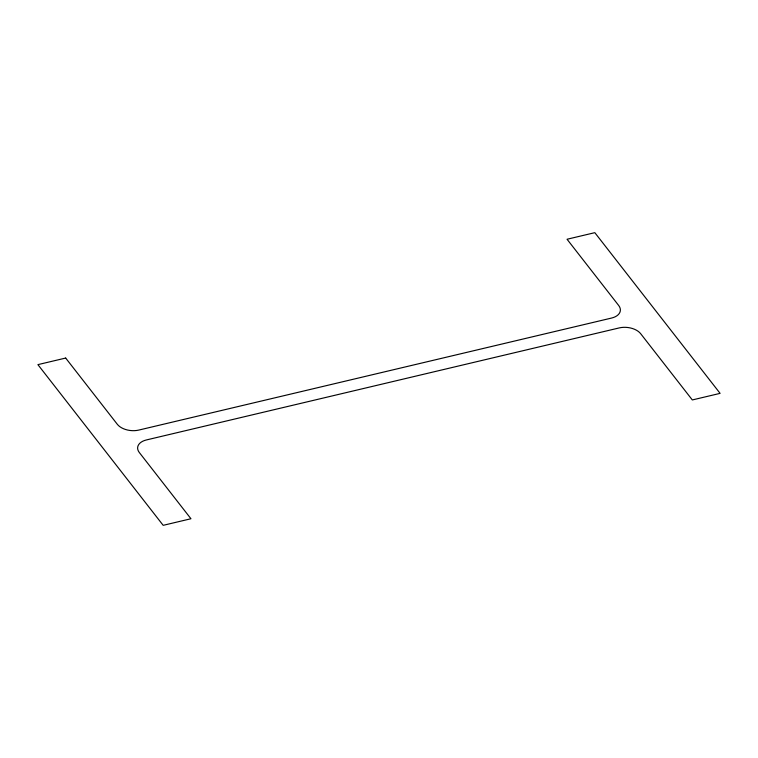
<?xml version="1.0" encoding="UTF-8"?>
<svg xmlns="http://www.w3.org/2000/svg" width="758" height="758" viewBox="0 0 758 758"><rect width="100%" height="100%" fill="white"/><g stroke="black" fill="none" stroke-linecap="round" stroke-linejoin="round"><path stroke-width="1.14" d="M65.681 358.051L37.9 364.636L163.178 525.332L190.95 518.747L139.311 452.507A16.022 9.683 6.2 0 1 146.427 439.943L619.258 327.911A16.022 9.683 6.2 0 1 640.681 333.709L692.319 399.949L720.1 393.364L594.822 232.668L567.05 239.253L618.689 305.493A16.022 9.683 6.2 0 1 611.573 318.057L138.742 430.089A16.022 9.683 6.2 0 1 117.319 424.291L65.681 358.051"/></g></svg>
